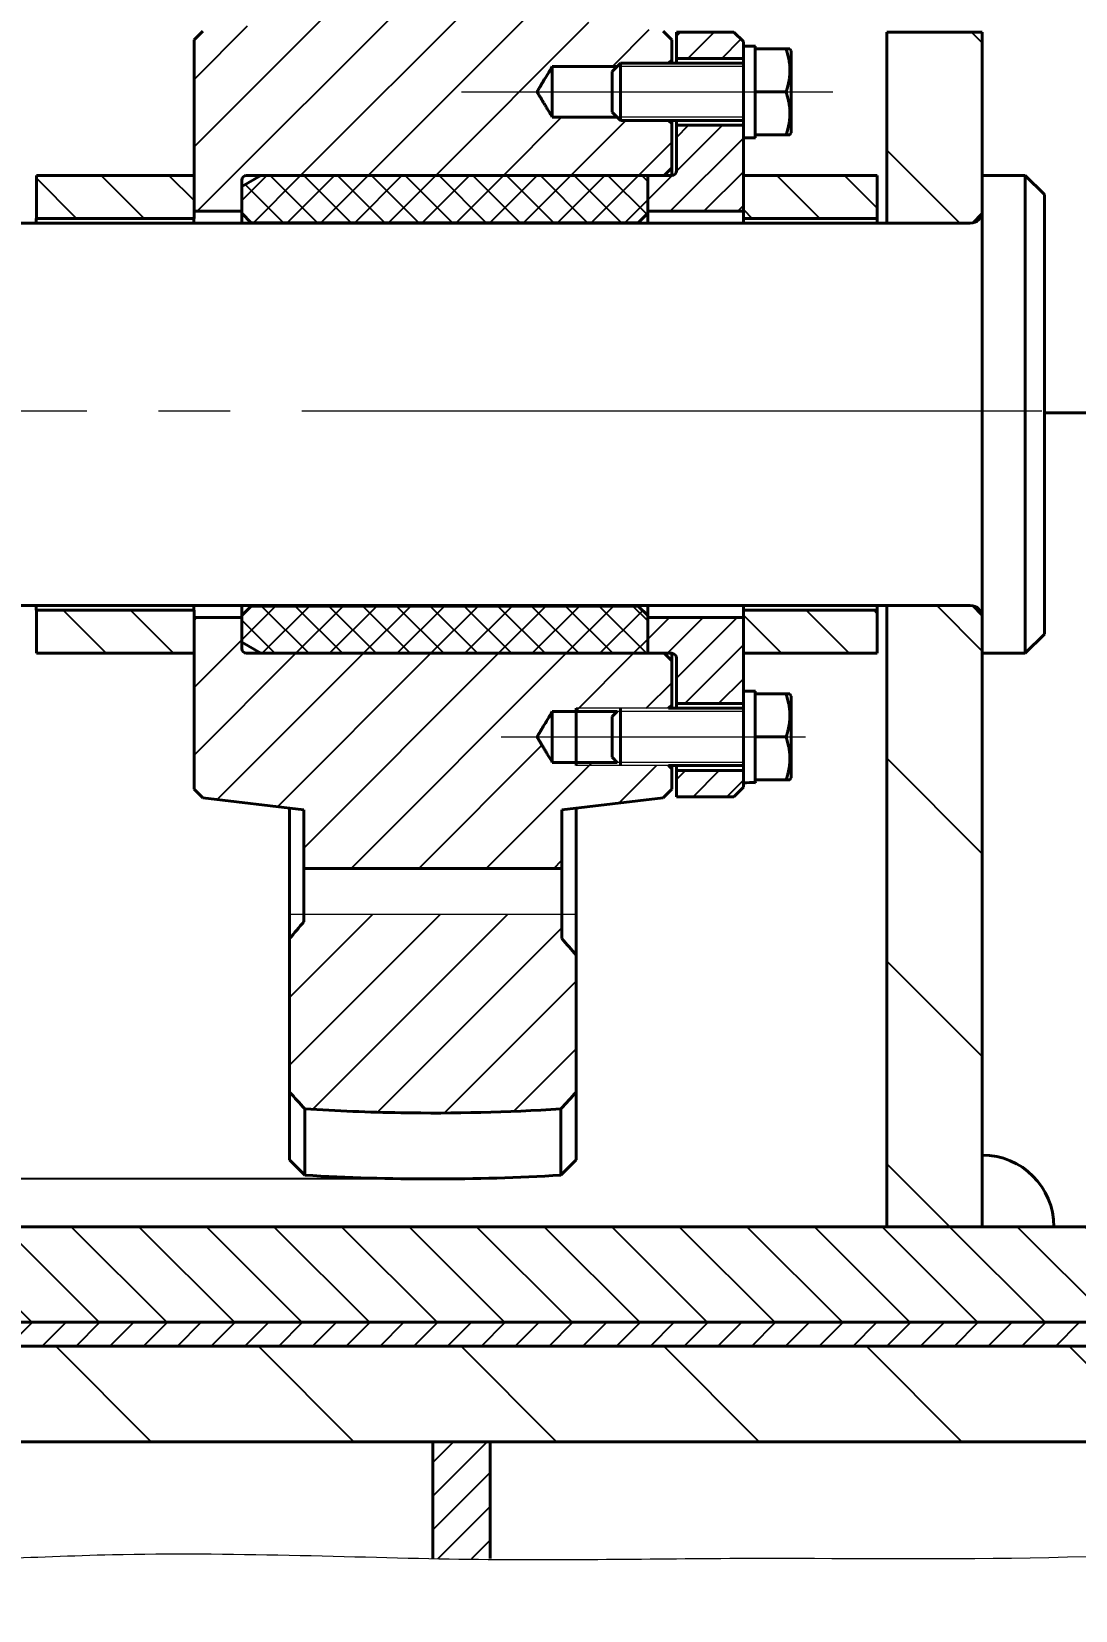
# Model space of a CAD drawing. Header units: millimetres. Extents: x 0 to 841, y 0 to 594.
# Drawn here: x 62.22 to 84.07, y 135.4 to 168.44 of the extents above; entities that cross this region are included whole.
import ezdxf

# ---------------------------------------------------------------- set-up
doc = ezdxf.new("R2010")
doc.units = ezdxf.units.MM
for name, pattern in [('K5LT_AXLED', [19.996264, 15.496264, -1.5, 1.5, -1.5]), ('K5LT_BASIC', [0]), ('K5LT_THIN', [0])]:
    doc.linetypes.add(name, pattern=pattern)
doc.layers.add('Системный слой', color=7, linetype='Continuous')
doc.styles.add('KDIMTEXTSTYLE', font='GOST_AU.SHX', dxfattribs={"width": 0.96, "oblique": 15, "height": 5})
doc.dimstyles.new('KDIMSTYLE (0.10)', dxfattribs={"dimtxt": 5, "dimasz": 1, "dimexe": 2, "dimexo": 0.0625, "dimgap": 1, "dimtad": 1, "dimlfac": 10, "dimtxsty": 'KDIMTEXTSTYLE', "dimsah": 1, "dimcen": 0.09, "dimdle": 1, "dimadec": 0, "dimazin": 0, "dimtfac": 0.667, "dimtmove": 0, "dimatfit": 3, "dimfxl": 1, "dimtvp": 1, "dimtolj": 1, "dimtzin": 0, "dimarcsym": 0})
pattern_1 = [(45, (0, 0), (-0.3535534, 0.3535534), [])]
pattern_2 = [(135, (0, 0), (-0.707107, -0.707107), [])]
pattern_3 = [(135, (0, 0), (-2.12132, -2.12132), [])]

# ---------------------------------------------------------------- blocks, each defined once
blk = doc.blocks.new('U303')
at = {"layer": 'Системный слой', "color": 150, "linetype": 'K5LT_BASIC', "lineweight": 40, "true_color": 0x0080ff}
for p, q in [((77.366, 168.138), (77.366, 168.079)), ((77.366, 167.918), (77.366, 167.34)), ((77.366, 167.018), (77.366, 166.44)), ((77.366, 166.279), (77.366, 166.219))]:
    blk.add_line(p, q, dxfattribs=at)
blk = doc.blocks.new('U306')
at = {"layer": 'Системный слой', "color": 150, "linetype": 'K5LT_BASIC', "lineweight": 40, "true_color": 0x0080ff}
for p, q in [((75.716, 167.779), (75.716, 167.879)), ((75.716, 166.479), (75.716, 166.579))]:
    blk.add_line(p, q, dxfattribs=at)
blk = doc.blocks.new('U307')
at = {"layer": 'Системный слой', "color": 150, "linetype": 'K5LT_BASIC', "lineweight": 40, "true_color": 0x0080ff}
for p, q in [((75.716, 154.279), (75.716, 154.379)), ((75.716, 152.979), (75.716, 153.079))]:
    blk.add_line(p, q, dxfattribs=at)
blk = doc.blocks.new('U308')
at = {"layer": 'Системный слой', "color": 150, "linetype": 'K5LT_BASIC', "lineweight": 40, "true_color": 0x0080ff}
for p, q in [((77.366, 154.639), (77.366, 154.579)), ((77.366, 154.418), (77.366, 153.84)), ((77.366, 153.518), (77.366, 152.94)), ((77.366, 152.779), (77.366, 152.729))]:
    blk.add_line(p, q, dxfattribs=at)
blk = doc.blocks.new('U309')
at = {"layer": 'Системный слой', "color": 150, "linetype": 'K5LT_BASIC', "lineweight": 40, "true_color": 0x0080ff}
for p, q in [((79.916, 164.429), (79.916, 164.529)), ((79.916, 156.329), (79.916, 156.429))]:
    blk.add_line(p, q, dxfattribs=at)
blk = doc.blocks.new('U310')
at = {"layer": 'Системный слой', "color": 150, "linetype": 'K5LT_BASIC', "lineweight": 40, "true_color": 0x0080ff}
for p, q in [((77.116, 164.429), (77.116, 164.529)), ((77.116, 156.329), (77.116, 156.429))]:
    blk.add_line(p, q, dxfattribs=at)
blk = doc.blocks.new('U314')
at = {"layer": 'Системный слой', "color": 150, "linetype": 'K5LT_BASIC', "lineweight": 40, "true_color": 0x0080ff}
for p, q in [((75.116, 164.429), (75.116, 164.639)), ((75.116, 156.219), (75.116, 156.429))]:
    blk.add_line(p, q, dxfattribs=at)
blk = doc.blocks.new('U315')
at = {"layer": 'Системный слой', "color": 150, "linetype": 'K5LT_BASIC', "lineweight": 40, "true_color": 0x0080ff}
for p, q in [((66.616, 164.429), (66.616, 164.639)), ((66.616, 156.219), (66.616, 156.429))]:
    blk.add_line(p, q, dxfattribs=at)
blk = doc.blocks.new('U316')
at = {"layer": 'Системный слой', "color": 150, "linetype": 'K5LT_BASIC', "lineweight": 40, "true_color": 0x0080ff}
for p, q in [((66.816, 164.429), (66.816, 164.439)), ((66.816, 156.419), (66.816, 156.429))]:
    blk.add_line(p, q, dxfattribs=at)
blk = doc.blocks.new('U317')
at = {"layer": 'Системный слой', "color": 150, "linetype": 'K5LT_BASIC', "lineweight": 40, "true_color": 0x0080ff}
for p, q in [((74.916, 164.429), (74.916, 164.439)), ((74.916, 156.419), (74.916, 156.429))]:
    blk.add_line(p, q, dxfattribs=at)
blk = doc.blocks.new('U318')
at = {"layer": 'Системный слой', "color": 150, "linetype": 'K5LT_BASIC', "lineweight": 40, "true_color": 0x0080ff}
for p, q in [((67.616, 173.179), (67.616, 168.666)), ((67.616, 152.193), (67.616, 149.969))]:
    blk.add_line(p, q, dxfattribs=at)
blk = doc.blocks.new('U319')
at = {"layer": 'Системный слой', "color": 150, "linetype": 'K5LT_BASIC', "lineweight": 40, "true_color": 0x0080ff}
for p, q in [((75.616, 154.279), (75.616, 154.344)), ((75.616, 153.014), (75.616, 153.079))]:
    blk.add_line(p, q, dxfattribs=at)
blk = doc.blocks.new('U320')
at = {"layer": 'Системный слой', "color": 150, "linetype": 'K5LT_BASIC', "lineweight": 40, "true_color": 0x0080ff}
for p, q in [((75.616, 167.779), (75.616, 167.844)), ((75.616, 166.514), (75.616, 166.579))]:
    blk.add_line(p, q, dxfattribs=at)
blk = doc.blocks.new('U321')
at = {"layer": 'Системный слой', "color": 150, "linetype": 'K5LT_BASIC', "lineweight": 40, "true_color": 0x0080ff}
for p, q in [((75.616, 165.429), (75.616, 165.589)), ((75.616, 155.269), (75.616, 155.429))]:
    blk.add_line(p, q, dxfattribs=at)
blk = doc.blocks.new('U322')
at = {"layer": 'Системный слой', "color": 150, "linetype": 'K5LT_BASIC', "lineweight": 40, "true_color": 0x0080ff}
for p, q in [((73.616, 173.479), (73.616, 168.666)), ((73.616, 152.193), (73.616, 149.969))]:
    blk.add_line(p, q, dxfattribs=at)
blk = doc.blocks.new('U323')
at = {"layer": 'Системный слой', "color": 150, "linetype": 'K5LT_BASIC', "lineweight": 40, "true_color": 0x0080ff}
for p, q in [((77.366, 167.179), (77.366, 167.018)), ((77.366, 166.44), (77.366, 166.279))]:
    blk.add_line(p, q, dxfattribs=at)
blk = doc.blocks.new('U324')
at = {"layer": 'Системный слой', "color": 150, "linetype": 'K5LT_BASIC', "lineweight": 40, "true_color": 0x0080ff}
for p, q in [((77.366, 168.079), (77.366, 167.918)), ((77.366, 167.34), (77.366, 167.179))]:
    blk.add_line(p, q, dxfattribs=at)
blk = doc.blocks.new('U325')
at = {"layer": 'Системный слой', "color": 150, "linetype": 'K5LT_BASIC', "lineweight": 40, "true_color": 0x0080ff}
for p, q in [((78.116, 167.179), (78.116, 168.034)), ((78.116, 166.324), (78.116, 167.179))]:
    blk.add_line(p, q, dxfattribs=at)
blk = doc.blocks.new('U326')
at = {"layer": 'Системный слой', "color": 150, "linetype": 'K5LT_BASIC', "lineweight": 40, "true_color": 0x0080ff}
for p, q in [((78.053, 168.08), (78.01, 168.08)), ((78.01, 168.079), (78.053, 168.079)), ((78.081, 168.08), (78.053, 168.08)), ((78.053, 168.079), (78.081, 168.079)), ((78.09, 168.079), (78.081, 168.08)), ((78.081, 168.079), (78.09, 168.079))]:
    blk.add_line(p, q, dxfattribs=at)
blk = doc.blocks.new('U333')
at = {"layer": 'Системный слой', "color": 150, "linetype": 'K5LT_BASIC', "lineweight": 40, "true_color": 0x0080ff}
for p, q in [((62.316, 164.429), (62.316, 164.529)), ((62.316, 156.329), (62.316, 156.429))]:
    blk.add_line(p, q, dxfattribs=at)
blk = doc.blocks.new('U334')
at = {"layer": 'Системный слой', "color": 150, "linetype": 'K5LT_BASIC', "lineweight": 40, "true_color": 0x0080ff}
for p, q in [((65.616, 164.429), (65.616, 164.529)), ((65.616, 156.329), (65.616, 156.429))]:
    blk.add_line(p, q, dxfattribs=at)
blk = doc.blocks.new('U346')
at = {"layer": 'Системный слой', "color": 150, "linetype": 'K5LT_BASIC', "lineweight": 40, "true_color": 0x0080ff}
for p, q in [((77.366, 153.679), (77.366, 153.518)), ((77.366, 152.94), (77.366, 152.779))]:
    blk.add_line(p, q, dxfattribs=at)
blk = doc.blocks.new('U347')
at = {"layer": 'Системный слой', "color": 150, "linetype": 'K5LT_BASIC', "lineweight": 40, "true_color": 0x0080ff}
for p, q in [((77.366, 154.579), (77.366, 154.418)), ((77.366, 153.84), (77.366, 153.679))]:
    blk.add_line(p, q, dxfattribs=at)
blk = doc.blocks.new('U348')
at = {"layer": 'Системный слой', "color": 150, "linetype": 'K5LT_BASIC', "lineweight": 40, "true_color": 0x0080ff}
for p, q in [((78.053, 154.58), (78.01, 154.58)), ((78.01, 154.579), (78.053, 154.579)), ((78.081, 154.58), (78.053, 154.58)), ((78.053, 154.579), (78.081, 154.579)), ((78.09, 154.579), (78.081, 154.58)), ((78.081, 154.579), (78.09, 154.579))]:
    blk.add_line(p, q, dxfattribs=at)
blk = doc.blocks.new('KDIMARROW_02')
at = {"layer": 'Системный слой'}
blk.add_hatch(color=0, dxfattribs=at).paths.add_polyline_path([(4.5, 0), (5, 0.658), (0, 0), (5, -0.658)])
at = {"layer": 'Системный слой', "color": 0, "linetype": 'K5LT_THIN', "lineweight": 18}
for p, q in [((5, 0.658), (0, 0)), ((4.5, 0), (5, 0.658)), ((0, 0), (-1, 0)), ((0, 0), (5, -0.658)), ((0, 0), (7, 0)), ((5, -0.658), (4.5, 0))]:
    blk.add_line(p, q, dxfattribs=at)
blk = doc.blocks.new('KDIMARROW_01')
at = {"layer": 'Системный слой'}
blk.add_hatch(color=0, dxfattribs=at).paths.add_polyline_path([(0, 0), (-5, 0.658), (-4.5, 0), (-5, -0.658)])
at = {"layer": 'Системный слой', "color": 0, "linetype": 'K5LT_THIN', "lineweight": 18}
for p, q in [((-4.5, 0), (-5, 0.658)), ((-5, 0.658), (0, 0)), ((0, 0), (-5, -0.658)), ((-5, -0.658), (-4.5, 0)), ((0, 0), (-1, 0))]:
    blk.add_line(p, q, dxfattribs=at)

msp = doc.modelspace()

# ---------------------------------------------------------------- hatches: boundary and pattern name
at = {"layer": 'Системный слой'}
h = msp.add_hatch(dxfattribs=at)
h.set_pattern_fill('', angle=45, style=0, pattern_type=0)
h.set_pattern_definition([(45, (0, 0), (-0.707107, 0.707107), [])])
h.paths.add_polyline_path([(67.91638, 149.96874), (67.91638, 149.81098), (67.81655, 149.6941), (67.71654, 149.57737), (67.61638, 149.46077), (67.61638, 146.24703), (67.72265, 146.13021), (67.82899, 146.01347), (67.93542, 145.89681), (68.36519, 145.87097), (68.3741, 145.87049), (68.39192, 145.86952), (68.42757, 145.8676), (68.49887, 145.86386), (68.64149, 145.85675), (68.79475, 145.84966), (68.80791, 145.84908), (68.83424, 145.84793), (68.88689, 145.84568), (68.9922, 145.84138), (69.20287, 145.83359), (69.62428, 145.82126), (69.65522, 145.82052), (69.68249, 145.8199), (69.73703, 145.81869), (69.84611, 145.8165), (70.0643, 145.813), (70.50075, 145.80945), (71.37362, 145.81626), (71.48197, 145.8184), (71.50986, 145.819), (71.56563, 145.82025), (71.67717, 145.82298), (71.90024, 145.82934), (72.34628, 145.8457), (72.38976, 145.84755), (72.40384, 145.84816), (72.43202, 145.8494), (72.48836, 145.85193), (72.60105, 145.85722), (72.82637, 145.86873), (72.84593, 145.86979), (72.85546, 145.87031), (72.87451, 145.87135), (72.91262, 145.87347), (72.98884, 145.8778), (73.14124, 145.8869), (73.29734, 145.89681), (73.40377, 146.01347), (73.51011, 146.13021), (73.61638, 146.24703), (73.61638, 149.11345), (73.51623, 149.2291), (73.41623, 149.34487), (73.31638, 149.46077), (73.31638, 149.96874)])
h.paths.add_polyline_path([(74.47372, 153.14716), (73.11638, 153.14716), (72.90354, 153.50142), (72.79935, 153.67781), (72.7993, 153.67806), (72.79928, 153.67818), (72.79925, 153.67833), (72.79921, 153.67864), (72.79917, 153.67925), (72.79916, 153.6795), (72.79916, 153.67962), (72.79917, 153.67978), (72.79919, 153.6801), (72.79927, 153.68073), (72.7993, 153.68094), (72.79933, 153.68106), (72.79936, 153.68121), (72.79943, 153.68151), (72.79953, 153.68188), (72.79976, 153.6826), (72.8, 153.68324), (72.80088, 153.68525), (72.80289, 153.68913), (72.80721, 153.69673), (72.81611, 153.7118), (72.83407, 153.74183), (72.87008, 153.80184), (72.94215, 153.92182), (73.08632, 154.16178), (73.11638, 154.21181), (74.47372, 154.21181), (74.54138, 154.27947), (75.55138, 154.27947), (75.57305, 154.30113), (75.59471, 154.3228), (75.61638, 154.34447), (75.61638, 155.26948), (75.45638, 155.42948), (66.71638, 155.42948), (66.64567, 155.45877), (66.61638, 155.52948), (66.61638, 156.17948), (65.61638, 156.17948), (65.61638, 152.58948), (65.79788, 152.40798), (67.91638, 152.15698), (67.91638, 150.92946), (73.31638, 150.92946), (73.31638, 152.15698), (75.43488, 152.40798), (75.61638, 152.58948), (75.61638, 153.0145), (75.59471, 153.03616), (75.57305, 153.05783), (75.55138, 153.0795), (74.54138, 153.0795)])
h.paths.add_polyline_path([(74.54138, 167.77948), (75.5514, 167.77948), (75.57306, 167.80114), (75.59472, 167.8228), (75.61638, 167.84446), (75.61638, 168.26948), (75.43488, 168.45098), (73.31638, 168.70198), (73.31638, 169.9295), (67.91638, 169.9295), (67.91638, 168.70198), (65.79788, 168.45098), (65.61638, 168.26948), (65.61638, 164.67948), (66.61638, 164.67948), (66.61638, 165.32948), (66.64567, 165.40019), (66.71638, 165.42948), (75.45638, 165.42948), (75.61638, 165.58948), (75.61638, 166.51449), (75.59472, 166.53616), (75.57306, 166.55782), (75.5514, 166.57948), (74.54138, 166.57948), (74.4737, 166.64716), (73.11638, 166.64716), (72.90354, 167.00141), (72.79935, 167.1778), (72.7993, 167.17805), (72.79928, 167.17818), (72.79925, 167.17833), (72.79921, 167.17863), (72.79917, 167.17925), (72.79916, 167.1795), (72.79916, 167.17962), (72.79917, 167.17978), (72.79919, 167.18009), (72.79927, 167.18072), (72.7993, 167.18093), (72.79933, 167.18106), (72.79936, 167.18121), (72.79943, 167.18151), (72.79953, 167.18188), (72.79976, 167.18259), (72.8, 167.18324), (72.80088, 167.18524), (72.80289, 167.18913), (72.80721, 167.19673), (72.81611, 167.21179), (72.83407, 167.24182), (72.87008, 167.30183), (72.94215, 167.42182), (73.08632, 167.66178), (73.11638, 167.7118), (74.4737, 167.7118)])
h.paths.add_polyline_path([(67.91638, 172.87948), (67.91638, 171.92945), (73.31638, 171.92945), (73.31638, 173.17948), (73.61638, 173.47948), (73.61638, 176.03051), (73.29734, 176.34955), (70.61555, 176.42948), (67.93542, 176.34955), (67.61638, 176.03051), (67.61638, 173.17948)])
h = msp.add_hatch(dxfattribs=at)
h.set_pattern_fill('', angle=45, style=0, pattern_type=0)
h.set_pattern_definition(pattern_1)
h.paths.add_polyline_path([(77.11638, 154.37947), (77.11638, 156.17948), (75.11638, 156.17948), (75.11638, 155.42948), (75.61638, 155.42948), (75.68709, 155.40019), (75.71638, 155.32948), (75.71638, 154.37947)])
h.paths.add_polyline_path([(77.11638, 164.67948), (77.11638, 166.47949), (75.71638, 166.47949), (75.71638, 165.52948), (75.68709, 165.45877), (75.61638, 165.42948), (75.11638, 165.42948), (75.11638, 164.67948)])
h.paths.add_polyline_path([(77.11638, 152.62948), (77.11638, 152.9795), (75.71638, 152.9795), (75.71638, 152.42948), (76.91638, 152.42948)])
h.paths.add_polyline_path([(77.11638, 167.87947), (77.11638, 168.22948), (76.91638, 168.42948), (75.71638, 168.42948), (75.71638, 167.87947)])
h = msp.add_hatch(dxfattribs=at)
h.set_pattern_fill('', angle=135, style=0, pattern_type=0)
h.set_pattern_definition(pattern_3)
h.paths.add_polyline_path([(82.11638, 143.42948), (82.11638, 149.96874), (80.11638, 149.96874), (80.11638, 143.42948)])
h.paths.add_polyline_path([(82.11638, 149.96874), (82.11638, 156.17948), (82.10992, 156.23594), (81.92284, 156.42302), (81.86638, 156.42948), (80.11638, 156.42948), (80.11638, 149.96874)])
h.paths.add_polyline_path([(82.11638, 164.67948), (82.11638, 168.42948), (80.11638, 168.42948), (80.11638, 164.42948), (81.86638, 164.42948), (81.92284, 164.43594), (82.10992, 164.62302)])
h = msp.add_hatch(dxfattribs=at)
h.set_pattern_fill('', angle=135, style=0, pattern_type=0)
h.set_pattern_definition(pattern_2)
h.paths.add_polyline_path([(65.61638, 164.52948), (65.61638, 165.42948), (62.31638, 165.42948), (62.31638, 164.52948)])
h.paths.add_polyline_path([(65.61638, 155.42948), (65.61638, 156.32948), (62.31638, 156.32948), (62.31638, 155.42948)])
h = msp.add_hatch(dxfattribs=at)
h.set_pattern_fill('', angle=45, style=0, pattern_type=0)
h.set_pattern_definition([(45, (0, 0), (-0.3535534, 0.3535534), []), (135, (0, 0), (-0.3535534, -0.3535534), [])])
h.paths.add_polyline_path([(75.11638, 155.42948), (75.11638, 156.21948), (74.91638, 156.41948), (66.81638, 156.41948), (66.61638, 156.21948), (66.61638, 155.66042), (67.01638, 155.42948)])
h.paths.add_polyline_path([(75.11638, 164.63948), (75.11638, 165.42948), (67.01638, 165.42948), (66.61638, 165.19854), (66.61638, 164.63948), (66.81638, 164.43948), (74.91638, 164.43948)])
h = msp.add_hatch(dxfattribs=at)
h.set_pattern_fill('', angle=135, style=0, pattern_type=0)
h.set_pattern_definition(pattern_2)
h.paths.add_polyline_path([(79.91638, 164.52948), (79.91638, 165.42948), (77.11638, 165.42948), (77.11638, 164.52948)])
h.paths.add_polyline_path([(79.91638, 155.42948), (79.91638, 156.32948), (77.11638, 156.32948), (77.11638, 155.42948)])
h = msp.add_hatch(dxfattribs=at)
h.set_pattern_fill('', angle=-45, style=0, pattern_type=0)
h.set_pattern_definition([(-45, (0, 0), (0.707107, 0.707107), [])])
h.paths.add_polyline_path([(86.21638, 143.42948), (56.01638, 143.42948), (56.01638, 141.42948), (86.21638, 141.42948)])
h.paths.add_polyline_path([(54.21638, 143.42948), (51.11638, 143.42948), (51.11638, 141.42948), (54.21638, 141.42948)])
h.paths.add_polyline_path([(91.11638, 143.42948), (88.01638, 143.42948), (88.01638, 141.42948), (91.11638, 141.42948)])
h = msp.add_hatch(dxfattribs=at)
h.set_pattern_fill('', angle=45, style=0, pattern_type=0)
h.set_pattern_definition(pattern_1)
h.paths.add_polyline_path([(86.21638, 141.42948), (56.01638, 141.42948), (56.01638, 140.92948), (86.21638, 140.92948)])
h.paths.add_polyline_path([(91.11638, 141.42948), (88.01638, 141.42948), (88.01638, 140.92948), (91.11638, 140.92948)])
h.paths.add_polyline_path([(54.21638, 141.42948), (51.11638, 141.42948), (51.11638, 140.92948), (54.21638, 140.92948)])
h = msp.add_hatch(dxfattribs=at)
h.set_pattern_fill('', angle=135, style=0, pattern_type=0)
h.set_pattern_definition(pattern_3)
h.paths.add_polyline_path([(56.01638, 138.92948), (86.21638, 138.92948), (86.21638, 140.92948), (56.01638, 140.92948)])
h.paths.add_polyline_path([(88.01638, 138.92948), (95.61638, 138.92948), (95.61638, 140.92948), (88.01638, 140.92948)])
h.paths.add_polyline_path([(48.61638, 138.92948), (54.21638, 138.92948), (54.21638, 140.92948), (48.61638, 140.92948)])
h = msp.add_hatch(dxfattribs=at)
h.set_pattern_fill('', angle=45, style=0, pattern_type=0)
h.set_pattern_definition(pattern_1)
h.paths.add_polyline_path([(71.81638, 138.92948), (70.61638, 138.92948), (70.61638, 136.48584), (71.81638, 136.48584)])

# ---------------------------------------------------------------- linework, layer by layer
at = {"layer": 'Системный слой', "color": 150, "linetype": 'K5LT_BASIC', "lineweight": 40, "true_color": 0x0080ff}
for p, q in [((65.61638, 168.26948), (65.79788, 168.45098)), ((65.61638, 168.26948), (65.61638, 164.67948)), ((75.43488, 168.45098), (75.61638, 168.26948)), ((75.61638, 167.84446), (75.61638, 168.26948)), ((75.71638, 168.42948), (75.71638, 167.87947)), ((76.91638, 168.42948), (75.71638, 168.42948)), ((76.91638, 168.42948), (77.11638, 168.22948)), ((77.11638, 168.12933), (77.11638, 168.22948)), ((82.11638, 168.42948), (80.11638, 168.42948)), ((80.11638, 168.42948), (80.11638, 164.42948)), ((82.11638, 168.42948), (82.11638, 165.42948)), ((75.5514, 167.77948), (75.61638, 167.84446)), ((75.71638, 167.87947), (77.11638, 167.87947)), ((77.24309, 168.13495), (77.11638, 168.13833)), ((77.11638, 168.12933), (77.11638, 166.21948)), ((77.36638, 168.07982), (78.01001, 168.07982)), ((77.36638, 168.07926), (77.36638, 168.07914)), ((77.36638, 168.07914), (78.01001, 168.07914)), ((78.0904, 168.07948), (78.11638, 168.03448)), ((78.0904, 168.07948), (78.11638, 168.03448)), ((73.11638, 166.64716), (73.11638, 167.7118)), ((73.11638, 167.7118), (74.4737, 167.7118)), ((74.54138, 167.77948), (74.36638, 167.60448)), ((74.36638, 166.75448), (74.36638, 167.60448)), ((77.11638, 167.77948), (74.54138, 167.77948)), ((74.54138, 166.57948), (74.54138, 167.77948)), ((77.36638, 167.1788), (78.01001, 167.1788)), ((73.11638, 166.64716), (74.4737, 166.64716)), ((74.54138, 166.57948), (74.36638, 166.75448)), ((77.11638, 166.57948), (74.54138, 166.57948)), ((75.5514, 166.57948), (75.61638, 166.51449)), ((75.71638, 166.57948), (75.61638, 166.57948)), ((75.61638, 165.58948), (75.61638, 166.51449)), ((75.71638, 166.47949), (77.11638, 166.47949)), ((75.71638, 166.47949), (75.71638, 165.52948)), ((77.11638, 166.21948), (77.36638, 166.21948)), ((77.11638, 164.67948), (77.11638, 166.21948)), ((77.36638, 166.27914), (78.01001, 166.27914)), ((78.0904, 166.27948), (78.11638, 166.32448)), ((78.0904, 166.27948), (78.11638, 166.32448)), ((75.61638, 165.58948), (75.45638, 165.42948)), ((65.61638, 165.42948), (62.31638, 165.42948)), ((62.31638, 165.42948), (62.31638, 164.52948)), ((65.61638, 164.52948), (65.61638, 165.42948)), ((67.01638, 165.42948), (66.61638, 165.19854)), ((66.61638, 165.32948), (66.61638, 164.67948)), ((66.71638, 165.42948), (75.45638, 165.42948)), ((75.11638, 165.42948), (67.01638, 165.42948)), ((75.61638, 165.42948), (75.11638, 165.42948)), ((75.11638, 165.42948), (75.11638, 164.67948)), ((75.11638, 165.42948), (75.11638, 164.63948)), ((79.91638, 165.42948), (77.11638, 165.42948)), ((77.11638, 165.42948), (77.11638, 164.52948)), ((79.91638, 164.52948), (79.91638, 165.42948)), ((82.11638, 165.42948), (83.01638, 165.42948)), ((82.11638, 165.42948), (82.11638, 155.42948)), ((83.01638, 165.42948), (83.01638, 155.42948)), ((83.01638, 165.42948), (83.41638, 165.02948)), ((66.61638, 165.19854), (66.61638, 164.63948)), ((83.41638, 165.02948), (83.41638, 155.82948)), ((65.61638, 164.67948), (66.61638, 164.67948)), ((66.61638, 164.63948), (66.81638, 164.43948)), ((75.11638, 164.63948), (74.91638, 164.43948)), ((75.11638, 164.67948), (77.11638, 164.67948)), ((82.10992, 164.62302), (81.92284, 164.43594)), ((81.86638, 164.42948), (58.11638, 164.42948)), ((62.31638, 164.52948), (65.61638, 164.52948)), ((66.81638, 164.43948), (74.91638, 164.43948)), ((77.11638, 164.52948), (79.91638, 164.52948)), ((80.11638, 164.42948), (81.86638, 164.42948)), ((83.41638, 160.4623), (86.10544, 160.4623)), ((81.86638, 156.42948), (58.11638, 156.42948)), ((62.31638, 156.32948), (65.61638, 156.32948)), ((62.31638, 156.32948), (62.31638, 155.42948)), ((65.61638, 155.42948), (65.61638, 156.32948)), ((66.61638, 156.21948), (66.81638, 156.41948)), ((66.81638, 156.41948), (74.91638, 156.41948)), ((75.11638, 156.21948), (74.91638, 156.41948)), ((77.11638, 156.32948), (79.91638, 156.32948)), ((77.11638, 156.32948), (77.11638, 155.42948)), ((79.91638, 155.42948), (79.91638, 156.32948)), ((80.11638, 156.42948), (80.11638, 149.96874)), ((80.11638, 156.42948), (81.86638, 156.42948)), ((82.10992, 156.23594), (81.92284, 156.42302)), ((65.61638, 156.17948), (65.61638, 152.58948)), ((65.61638, 156.17948), (66.61638, 156.17948)), ((66.61638, 156.21948), (66.61638, 155.66042)), ((66.61638, 156.17948), (66.61638, 155.52948)), ((75.11638, 156.21948), (75.11638, 155.42948)), ((75.11638, 156.17948), (75.11638, 155.42948)), ((75.11638, 156.17948), (77.11638, 156.17948)), ((77.11638, 154.63947), (77.11638, 156.17948)), ((67.01638, 155.42948), (66.61638, 155.66042)), ((83.01638, 155.42948), (83.41638, 155.82948)), ((65.61638, 155.42948), (62.31638, 155.42948)), ((66.71638, 155.42948), (75.45638, 155.42948)), ((75.11638, 155.42948), (67.01638, 155.42948)), ((75.61638, 155.42948), (75.11638, 155.42948)), ((75.61638, 155.26948), (75.45638, 155.42948)), ((75.71638, 155.32948), (75.71638, 154.37947)), ((79.91638, 155.42948), (77.11638, 155.42948)), ((82.11638, 155.42948), (82.11638, 149.96874)), ((82.11638, 155.42948), (83.01638, 155.42948)), ((75.61638, 154.34447), (75.61638, 155.26948)), ((77.11638, 154.63948), (77.36638, 154.63948)), ((77.11638, 154.63947), (77.11638, 152.72063)), ((75.5514, 154.27948), (75.61638, 154.34447)), ((75.71638, 154.37947), (77.11638, 154.37947)), ((77.36638, 154.57982), (78.01001, 154.57982)), ((77.36638, 154.57926), (77.36638, 154.57914)), ((77.36638, 154.57914), (78.01001, 154.57914)), ((78.0904, 154.57948), (78.11638, 154.53448)), ((78.0904, 154.57948), (78.11638, 154.53448)), ((78.11638, 152.82448), (78.11638, 154.53448)), ((73.11638, 153.67983), (73.11638, 154.21181)), ((73.11638, 154.21181), (74.4737, 154.21181)), ((73.61638, 154.27948), (73.61638, 154.27947)), ((73.61638, 154.21182), (73.61638, 154.27948)), ((73.61638, 154.27947), (73.61638, 154.27946)), ((73.61638, 154.21182), (73.61638, 154.27947)), ((73.61638, 153.14714), (73.61638, 154.21182)), ((73.61638, 154.21181), (73.61638, 154.21182)), ((73.61638, 154.21182), (73.61638, 154.21181)), ((73.61638, 153.14714), (73.61638, 154.21182)), ((74.4737, 154.21181), (74.36638, 154.10448)), ((74.36638, 153.25448), (74.36638, 154.10448)), ((74.54138, 153.07948), (74.54138, 154.27948)), ((75.55138, 154.27947), (75.55138, 154.27948)), ((75.55138, 154.27948), (75.55138, 154.27947)), ((75.55138, 154.27948), (75.55138, 154.27947)), ((75.55138, 154.27947), (75.55138, 154.27948)), ((77.11638, 154.27948), (75.5514, 154.27948)), ((73.11638, 153.14716), (73.11638, 153.67983)), ((77.36638, 153.6788), (78.01001, 153.6788)), ((73.11638, 153.14716), (74.4737, 153.14716)), ((73.61638, 153.14716), (73.61638, 153.14714)), ((73.61638, 153.14714), (73.61638, 153.14716)), ((73.61638, 153.0795), (73.61638, 153.14714)), ((73.61638, 153.07948), (73.61638, 153.14714)), ((73.61638, 153.0795), (73.61638, 153.0795)), ((73.61638, 153.0795), (73.61638, 153.07948)), ((74.4737, 153.14716), (74.36638, 153.25448)), ((75.55138, 153.07948), (75.55138, 153.0795)), ((75.55138, 153.0795), (75.55138, 153.07948)), ((75.55138, 153.0795), (75.55138, 153.07948)), ((75.55138, 153.07948), (75.55138, 153.0795)), ((75.5514, 153.07948), (75.61638, 153.0145)), ((77.11638, 153.07948), (75.5514, 153.07948)), ((75.61638, 152.58948), (75.61638, 153.0145)), ((75.71638, 152.9795), (75.71638, 152.42948)), ((75.71638, 152.9795), (77.11638, 152.9795)), ((77.11638, 152.62948), (77.11638, 152.72063)), ((77.36638, 152.72069), (77.24309, 152.72401)), ((77.36638, 152.77914), (78.01001, 152.77914)), ((77.36638, 152.72069), (77.36638, 152.72945)), ((78.0904, 152.77948), (78.11638, 152.82448)), ((78.0904, 152.77948), (78.11638, 152.82448)), ((65.61638, 152.58948), (65.79788, 152.40798)), ((67.91638, 152.15698), (65.79788, 152.40798)), ((75.43488, 152.40798), (73.31638, 152.15698)), ((75.43488, 152.40798), (75.61638, 152.58948)), ((76.91638, 152.42948), (75.71638, 152.42948)), ((76.91638, 152.42948), (77.11638, 152.62948)), ((67.91638, 152.15698), (67.91638, 150.92946)), ((73.31638, 150.92946), (73.31638, 152.15698)), ((67.91638, 149.96874), (67.91638, 150.92946)), ((67.91638, 150.92946), (73.31638, 150.92946)), ((73.31638, 149.96874), (73.31638, 150.92946)), ((67.61638, 149.96874), (67.61638, 149.46077)), ((67.91638, 149.96874), (67.91638, 149.81098)), ((73.31638, 149.46077), (73.31638, 149.96874)), ((73.61638, 149.96874), (73.61638, 149.11345)), ((80.11638, 149.96874), (80.11638, 143.42948)), ((82.11638, 149.96874), (82.11638, 143.42948)), ((67.61638, 149.46077), (67.61638, 146.24703)), ((73.61638, 146.24703), (73.61638, 149.11345)), ((67.61638, 144.82845), (67.61638, 146.24703)), ((73.61638, 144.82845), (73.61638, 146.24703)), ((67.93542, 144.50941), (67.93542, 145.89681)), ((73.29734, 144.50941), (73.29734, 145.89681)), ((67.61638, 144.82845), (67.93542, 144.50941)), ((67.61638, 144.82845), (67.93542, 144.50941)), ((73.29734, 144.50941), (73.61638, 144.82845)), ((73.29734, 144.50941), (73.61638, 144.82845)), ((85.61638, 143.42948), (56.61638, 143.42948)), ((80.11638, 143.42948), (82.11638, 143.42948)), ((86.21638, 141.42948), (56.01638, 141.42948)), ((56.01638, 141.42948), (86.21638, 141.42948)), ((86.21638, 140.92948), (56.01638, 140.92948)), ((56.01638, 140.92948), (86.21638, 140.92948)), ((56.50202, 138.92948), (85.73074, 138.92948)), ((70.61638, 136.48584), (70.61638, 138.92948)), ((71.81638, 138.92948), (70.61638, 138.92948)), ((71.81638, 136.48584), (71.81638, 138.92948))]:
    msp.add_line(p, q, dxfattribs=at)
at = {"layer": 'Системный слой', "color": 7, "linetype": 'K5LT_THIN', "lineweight": 18}
for p, q in [((74.54138, 167.71182), (74.47372, 167.71182)), ((77.11638, 167.71182), (74.54138, 167.71182)), ((74.54138, 166.64714), (74.47372, 166.64714)), ((77.11638, 166.64714), (74.54138, 166.64714)), ((75.55138, 154.27948), (73.61638, 154.27948)), ((74.54138, 154.21182), (74.47372, 154.21182)), ((77.11638, 154.21182), (74.54138, 154.21182)), ((75.55138, 153.07948), (73.61638, 153.07948)), ((74.54138, 153.14714), (74.47372, 153.14714)), ((77.11638, 153.14714), (74.54138, 153.14714)), ((67.61638, 149.96874), (73.61638, 149.96874))]:
    msp.add_line(p, q, dxfattribs=at)
at = {"layer": 'Системный слой', "color": 30, "linetype": 'K5LT_AXLED', "lineweight": 18, "true_color": 0xff8000}
for p, q in [((71.21638, 167.17919), (78.98555, 167.17958)), ((83.36638, 160.49898), (57.01638, 160.49898)), ((72.04904, 153.6788), (78.41638, 153.6788))]:
    msp.add_line(p, q, dxfattribs=at)
at = {"layer": 'Системный слой', "color": 150, "linetype": 'K5LT_BASIC', "lineweight": 40, "true_color": 0x0080ff}
for centre, radius, start, end in [((75.61638, 165.52948), 0.1, 270, 0), ((66.71638, 165.32948), 0.1, 90, 180), ((81.86638, 164.67948), 0.25, 270, 0), ((81.86638, 156.17948), 0.25, 0, 90), ((66.71638, 155.52948), 0.1, 180, 270), ((75.61638, 155.32948), 0.1, 0, 90), ((82.11638, 143.42948), 1.5, 0, 90), ((70.61638, 189.42948), 45, 266.584475, 273.415525), ((70.61638, 189.42948), 45, 266.584475, 273.415525)]:
    msp.add_arc(centre, radius, start, end, dxfattribs=at)
for centre, major_axis, start_param, end_param in [((77.49721, 167.17948), (2.63758, 0.00072), 1.62032044, 1.71559044), ((76.98555, 153.67948), (2.63758, -0.00072), 4.76211242, 4.85738243)]:
    msp.add_ellipse(centre, major_axis=major_axis, ratio=0.36397013, start_param=start_param, end_param=end_param, dxfattribs=at)
for points, knots in [([(78.01001, 167.1788), (78.02025, 167.20953), (78.03601, 167.26072), (78.05568, 167.33694), (78.06999, 167.40477), (78.07887, 167.46148), (78.08485, 167.51213), (78.08913, 167.56343), (78.09103, 167.62662), (78.08961, 167.67912), (78.0862, 167.73249), (78.08032, 167.78849), (78.06643, 167.87398), (78.04391, 167.97106), (78.02181, 168.04375), (78.01001, 168.07914)], [0, 0, 0, 0, 1.67981626, 2.78068749, 4.10062144, 5.2997801, 5.78516139, 6.77396186, 7.99981908, 9.10206657, 9.53045066, 10.80659157, 12.05516695, 14.06256115, 16, 16, 16, 16]), ([(73.11638, 166.64716), (73.09878, 166.67645), (73.06451, 166.73348), (73.01403, 166.8175), (72.96848, 166.89332), (72.92758, 166.96139), (72.89675, 167.01272), (72.87466, 167.04951), (72.86036, 167.07332), (72.84797, 167.09395), (72.8372, 167.11191), (72.82842, 167.12655), (72.82098, 167.139), (72.81481, 167.14934), (72.80966, 167.15803), (72.80583, 167.16458), (72.80297, 167.16964), (72.80107, 167.17323), (72.79983, 167.17601), (72.79925, 167.17797), (72.79913, 167.17955), (72.79925, 167.18084), (72.79955, 167.18202), (72.79997, 167.18319), (72.80051, 167.18448), (72.80132, 167.18619), (72.80267, 167.18875), (72.8046, 167.19222), (72.80747, 167.19719), (72.81133, 167.20374), (72.81648, 167.21242), (72.82262, 167.2227), (72.83004, 167.2351), (72.84297, 167.25668), (72.86347, 167.29083), (72.8933, 167.3405), (72.94447, 167.42568), (73.01987, 167.55118), (73.08269, 167.65573), (73.11638, 167.7118)], [0, 0, 0, 0, 3.53860783, 6.65798527, 9.43146821, 11.90304009, 14.17990079, 15.19452185, 16.07133811, 16.89107025, 17.55419081, 18.11790776, 18.54784652, 18.93910269, 19.24349883, 19.49580637, 19.66409142, 19.80381291, 19.88626753, 19.96232946, 20.00436249, 20.04046918, 20.08725349, 20.12147213, 20.16042535, 20.22232987, 20.30535526, 20.44076899, 20.60623192, 20.86165386, 21.17675044, 21.58216207, 22.01858405, 22.57631973, 24.0220023, 25.88039816, 28.17816977, 33.61229876, 40, 40, 40, 40]), ([(78.01001, 166.27914), (78.02025, 166.30984), (78.03601, 166.361), (78.05568, 166.43716), (78.06999, 166.50494), (78.07887, 166.5616), (78.08485, 166.61221), (78.08913, 166.66348), (78.09103, 166.72662), (78.08961, 166.77908), (78.0862, 166.83241), (78.08032, 166.88837), (78.06643, 166.97379), (78.04391, 167.07081), (78.02181, 167.14344), (78.01001, 167.1788)], [0, 0, 0, 0, 1.67981626, 2.78068749, 4.10062144, 5.2997801, 5.78516139, 6.77396186, 7.99981908, 9.10206657, 9.53045066, 10.80659157, 12.05516695, 14.06256115, 16, 16, 16, 16]), ([(78.0904, 166.27948), (78.09039, 166.27946), (78.08847, 166.27942), (78.08012, 166.27936), (78.06626, 166.27929), (78.0438, 166.27922), (78.02318, 166.27917), (78.01001, 166.27914)], [0, 0, 0, 0, 1.4478035, 2.79754158, 4.27723065, 5.83688819, 8, 8, 8, 8]), ([(78.01001, 153.6788), (78.02025, 153.70953), (78.03601, 153.76072), (78.05568, 153.83694), (78.06999, 153.90477), (78.07887, 153.96148), (78.08485, 154.01213), (78.08913, 154.06344), (78.09103, 154.12662), (78.08961, 154.17912), (78.0862, 154.23249), (78.08032, 154.28849), (78.06643, 154.37398), (78.04391, 154.47107), (78.02181, 154.54375), (78.01001, 154.57914)], [0, 0, 0, 0, 1.67981626, 2.78068749, 4.10062144, 5.2997801, 5.78516139, 6.77396186, 7.99981908, 9.10206657, 9.53045066, 10.80659157, 12.05516695, 14.06256115, 16, 16, 16, 16]), ([(73.11638, 153.14716), (73.09878, 153.17645), (73.06451, 153.23349), (73.01403, 153.31751), (72.96848, 153.39332), (72.92758, 153.46139), (72.89675, 153.51272), (72.87466, 153.54951), (72.86036, 153.57332), (72.84797, 153.59396), (72.8372, 153.61191), (72.82842, 153.62656), (72.82098, 153.639), (72.81481, 153.64934), (72.80966, 153.65804), (72.80583, 153.66458), (72.80297, 153.66964), (72.80107, 153.67323), (72.79983, 153.67601), (72.79925, 153.67798), (72.79913, 153.67955), (72.79925, 153.68085), (72.79955, 153.68202), (72.79997, 153.68319), (72.80051, 153.68448), (72.80132, 153.68619), (72.80267, 153.68876), (72.8046, 153.69222), (72.80747, 153.6972), (72.81133, 153.70375), (72.81648, 153.71242), (72.82262, 153.7227), (72.83004, 153.7351), (72.84297, 153.75668), (72.86347, 153.79083), (72.8933, 153.8405), (72.94447, 153.92569), (73.01987, 154.05119), (73.08269, 154.15573), (73.11638, 154.21181)], [0, 0, 0, 0, 3.53860783, 6.65798527, 9.43146821, 11.90304009, 14.17990079, 15.19452185, 16.07133811, 16.89107025, 17.55419081, 18.11790776, 18.54784652, 18.93910269, 19.24349883, 19.49580637, 19.66409142, 19.80381291, 19.88626753, 19.96232946, 20.00436249, 20.04046918, 20.08725349, 20.12147213, 20.16042535, 20.22232987, 20.30535526, 20.44076899, 20.60623192, 20.86165386, 21.17675044, 21.58216207, 22.01858405, 22.57631973, 24.0220023, 25.88039816, 28.17816977, 33.61229876, 40, 40, 40, 40]), ([(78.01001, 152.77914), (78.02025, 152.80985), (78.03601, 152.861), (78.05568, 152.93716), (78.06999, 153.00494), (78.07887, 153.0616), (78.08485, 153.11222), (78.08913, 153.16349), (78.09103, 153.22662), (78.08961, 153.27909), (78.0862, 153.33241), (78.08032, 153.38837), (78.06643, 153.47379), (78.04391, 153.57081), (78.02181, 153.64344), (78.01001, 153.6788)], [0, 0, 0, 0, 1.67981626, 2.78068749, 4.10062144, 5.2997801, 5.78516139, 6.77396186, 7.99981908, 9.10206657, 9.53045066, 10.80659157, 12.05516695, 14.06256115, 16, 16, 16, 16]), ([(78.0904, 152.77948), (78.09039, 152.77946), (78.08847, 152.77942), (78.08012, 152.77936), (78.06626, 152.7793), (78.0438, 152.77922), (78.02318, 152.77917), (78.01001, 152.77914)], [0, 0, 0, 0, 1.4478035, 2.79754158, 4.27723065, 5.83688819, 8, 8, 8, 8]), ([(73.29734, 145.89681), (72.181, 145.82382), (70.39145, 145.78011), (68.60383, 145.85311), (67.93542, 145.89681)], [0, 0, 0, 0, 3.12742407, 5, 5, 5, 5])]:
    msp.add_open_spline(points, degree=3, knots=knots, dxfattribs=at)
for points in [[(67.91638, 149.81098), (67.81663, 149.69403), (67.71662, 149.5773), (67.61638, 149.46077)], [(73.31638, 149.46077), (73.41615, 149.3448), (73.51616, 149.22903), (73.61638, 149.11345)], [(67.61638, 146.24703), (67.7226, 146.13018), (67.82895, 146.01344), (67.93542, 145.89681)], [(73.61638, 146.24703), (73.51015, 146.13018), (73.4038, 146.01344), (73.29734, 145.89681)]]:
    msp.add_open_spline(points, degree=3, dxfattribs=at)
at = {"layer": 'Системный слой', "color": 7, "linetype": 'K5LT_THIN', "lineweight": 18}
msp.add_open_spline([(48.61638, 136.48584), (52.13101, 138.47172), (57.16826, 136.12448), (64.45082, 136.70819), (71.58596, 136.39461), (78.35228, 136.57149), (91.52959, 136.19726), (108.72835, 142.95636), (123.71585, 136.16131), (132.73859, 136.48584)], degree=3, knots=[0, 0, 0, 0, 1.11182911, 1.61786616, 2.33503591, 3.05220566, 4.32745447, 6.12928118, 9, 9, 9, 9], dxfattribs=at)

# ---------------------------------------------------------------- block references
at = {"layer": 'Системный слой'}
for name in ['U322', 'U318', 'U320', 'U306', 'U303', 'U324', 'U326', 'U325', 'U323', 'U321', 'U315', 'U314', 'U333', 'U334', 'U316', 'U317', 'U310', 'U309', 'U308', 'U319', 'U307', 'U347', 'U348', 'U346']:
    msp.add_blockref(name, (0, 0), dxfattribs=at)

# ---------------------------------------------------------------- dimensions: what is measured, and where the dimension line sits
at = {"layer": 'Системный слой', "color": 7}
for base, p1, p2, location, override in [((49.61638, 164.42948), (79.91638, 156.42948), (80.11638, 164.42948), (57.02139, 180.10534), {"dimexo": 0, "dimtoh": 1, "dimpost": '\\H3.5;\\W0.965;\\Q15;∅<>\\H3.5;\\W0.965;\\Q15;\\Q15;f9*', "dimblk1": 'KDIMARROW_02', "dimblk2": 'KDIMARROW_02', "dimse1": 0, "dimse2": 0, "dimclrt": 7, "dimtmove": 1, "dimtolj": 1}), ((26.63761, 176.42948), (70.61638, 144.42948), (70.61638, 176.42948), (26.63761, 160.42948), {"dimexo": 0, "dimpost": '\\H3.5;\\W0.965;\\Q15;∅<>\\H3.5;\\W0.965;\\Q15;\\Q15;*', "dimblk1": 'KDIMARROW_01', "dimblk2": 'KDIMARROW_01', "dimse1": 0, "dimse2": 0, "dimclrt": 7, "dimtolj": 1})]:
    msp.add_linear_dim(base=base, p1=p1, p2=p2, angle=90, location=location, dimstyle='KDIMSTYLE (0.10)', override=override, dxfattribs=at).render()
msp.add_linear_dim(base=(55.11638, 128.48286), p1=(87.11638, 138.98948), p2=(55.11638, 139.98948), location=(71.11638, 128.48286), dimstyle='KDIMSTYLE (0.10)', override={"dimexo": 0, "dimpost": '\\H3.5;\\W0.965;\\Q15;<>', "dimblk1": 'KDIMARROW_01', "dimblk2": 'KDIMARROW_01', "dimse1": 0, "dimse2": 0, "dimclrt": 7, "dimtolj": 1}, dxfattribs=at).render()

doc.saveas('drawing.dxf')
